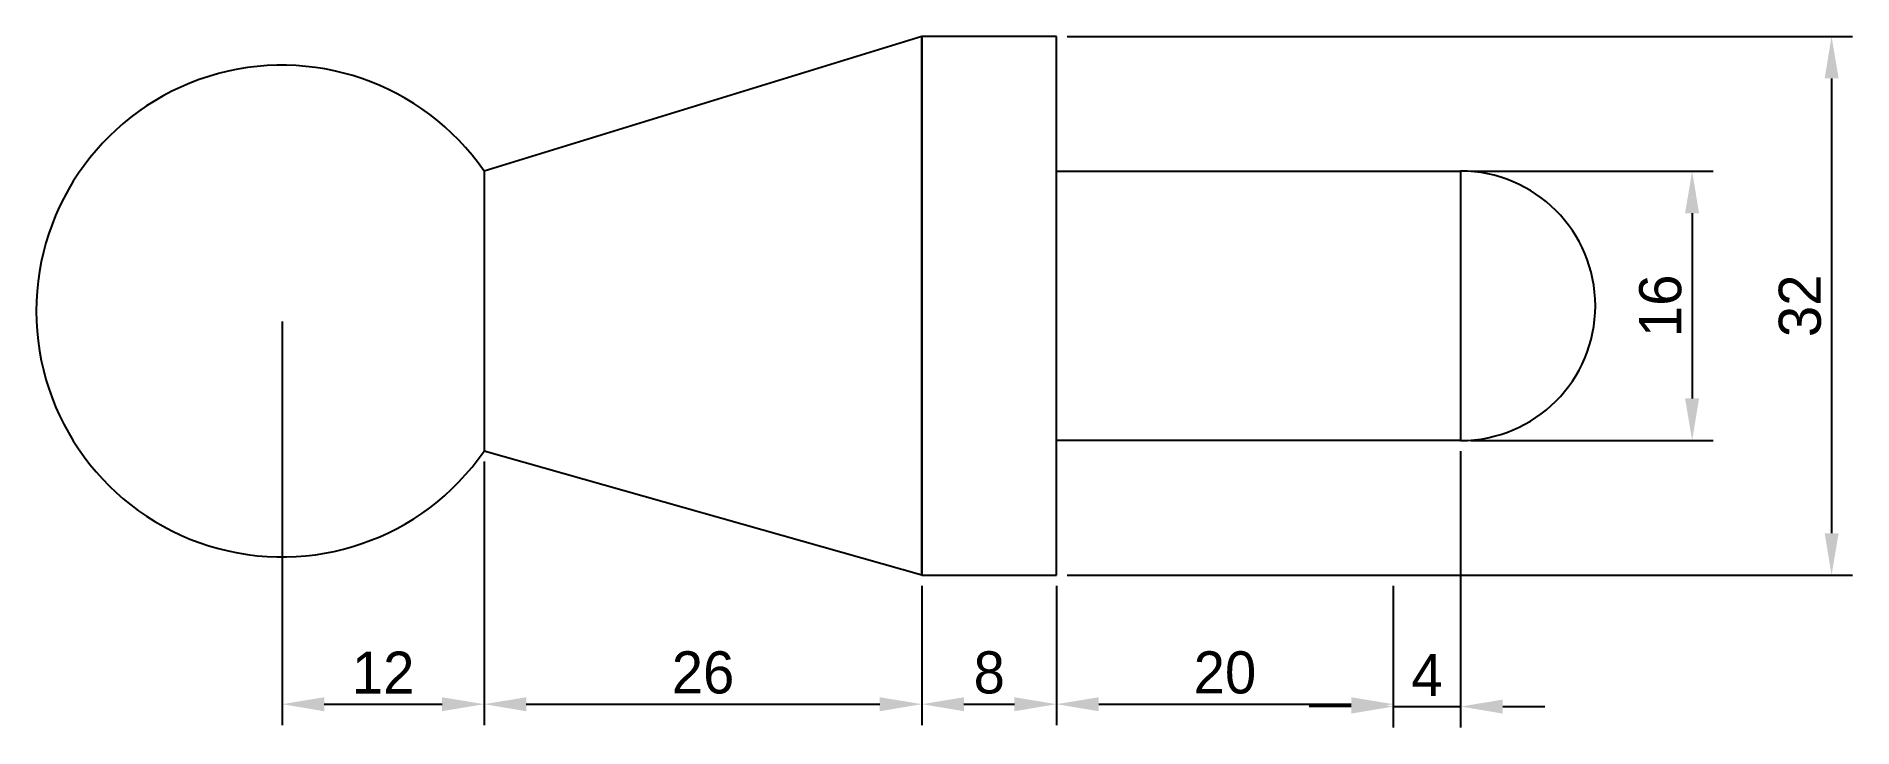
# Model space of a CAD drawing. Header units: millimetres. Extents: x 69 to 177, y 31 to 72.
import ezdxf

# ---------------------------------------------------------------- set-up
doc = ezdxf.new("R2010")
doc.units = ezdxf.units.MM
doc.dimstyles.new('ISO-25', dxfattribs={"dimtxt": 2.5, "dimasz": 2.5, "dimexe": 1.25, "dimexo": 0.625, "dimtad": 1, "dimtxsty": 'Standard', "dimcen": 2.5, "dimadec": 0, "dimazin": 0, "dimtfac": 1, "dimtmove": 0, "dimatfit": 3, "dimfxl": 1, "dimarcsym": 0})

# ---------------------------------------------------------------- blocks, each defined once
blk = doc.blocks.new('*D5')
at = {"color": 0, "lineweight": -2}
for p, q in [((154.62, 64), (169, 64)), ((167.75, 61.5), (167.75, 50.5)), ((154.62, 48), (169, 48))]:
    blk.add_line(p, q, dxfattribs=at)
at = {"color": 0}
for points in [[(167.33, 61.5), (168.16, 61.5), (167.75, 64)], [(167.33, 50.5), (168.16, 50.5), (167.75, 48)]]:
    blk.add_solid(points, dxfattribs=at)
at = {"layer": 'Defpoints', "color": 0}
for p in [(154, 64), (154, 48), (167.75, 48)]:
    blk.add_point(p, dxfattribs=at)
at = {"color": 0, "insert": (165.87, 56), "char_height": 2.5, "attachment_point": 5, "rotation": 90}
blk.add_mtext('16', dxfattribs=at)
blk = doc.blocks.new('*D6')
at = {"color": 0, "lineweight": -2}
for p, q in [((130.62, 72), (177.28, 72)), ((176.03, 69.5), (176.03, 42.5)), ((130.62, 40), (177.28, 40))]:
    blk.add_line(p, q, dxfattribs=at)
at = {"color": 0}
for points in [[(175.62, 69.5), (176.45, 69.5), (176.03, 72)], [(175.62, 42.5), (176.45, 42.5), (176.03, 40)]]:
    blk.add_solid(points, dxfattribs=at)
at = {"layer": 'Defpoints', "color": 0}
for p in [(130, 72), (130, 40), (176.03, 40)]:
    blk.add_point(p, dxfattribs=at)
at = {"color": 0, "insert": (174.16, 56), "char_height": 2.5, "attachment_point": 5, "rotation": 90}
blk.add_mtext('32', dxfattribs=at)
blk = doc.blocks.new('*D7')
at = {"color": 0, "lineweight": -2}
for p, q in [((130, 39.38), (130, 31.1)), ((150, 39.38), (150, 31.1)), ((132.5, 32.35), (147.5, 32.35))]:
    blk.add_line(p, q, dxfattribs=at)
at = {"color": 0}
for points in [[(132.5, 32.76), (132.5, 31.93), (130, 32.35)], [(147.5, 32.76), (147.5, 31.93), (150, 32.35)]]:
    blk.add_solid(points, dxfattribs=at)
at = {"layer": 'Defpoints', "color": 0}
for p in [(130, 40), (150, 40), (150, 32.35)]:
    blk.add_point(p, dxfattribs=at)
at = {"color": 0, "insert": (140, 34.22), "char_height": 2.5, "attachment_point": 5}
blk.add_mtext('20', dxfattribs=at)
blk = doc.blocks.new('*D8')
at = {"color": 0, "lineweight": -2}
for p, q in [((154, 47.38), (154, 30.96)), ((150, 38.75), (150, 30.96)), ((147.5, 32.21), (145, 32.21)), ((150, 32.21), (154, 32.21)), ((156.5, 32.21), (159, 32.21))]:
    blk.add_line(p, q, dxfattribs=at)
at = {"color": 0}
for points in [[(147.5, 32.62), (147.5, 31.79), (150, 32.21)], [(156.5, 32.62), (156.5, 31.79), (154, 32.21)]]:
    blk.add_solid(points, dxfattribs=at)
at = {"layer": 'Defpoints', "color": 0}
for p in [(154, 48), (150, 39.38), (154, 32.21)]:
    blk.add_point(p, dxfattribs=at)
at = {"color": 0, "insert": (152, 34.08), "char_height": 2.5, "attachment_point": 5}
blk.add_mtext('4', dxfattribs=at)
blk = doc.blocks.new('*D9')
at = {"color": 0, "lineweight": -2}
for p, q in [((84, 55.06), (84, 31.1)), ((96, 46.75), (96, 31.1)), ((86.5, 32.35), (93.5, 32.35))]:
    blk.add_line(p, q, dxfattribs=at)
at = {"color": 0}
for points in [[(86.5, 32.76), (86.5, 31.93), (84, 32.35)], [(93.5, 32.76), (93.5, 31.93), (96, 32.35)]]:
    blk.add_solid(points, dxfattribs=at)
at = {"layer": 'Defpoints', "color": 0}
for p in [(84, 55.69), (96, 47.38), (96, 32.35)]:
    blk.add_point(p, dxfattribs=at)
at = {"color": 0, "insert": (90, 34.22), "char_height": 2.5, "attachment_point": 5}
blk.add_mtext('12', dxfattribs=at)
blk = doc.blocks.new('*D10')
at = {"color": 0, "lineweight": -2}
for p, q in [((96, 46.13), (96, 31.1)), ((122, 39.38), (122, 31.1)), ((98.5, 32.35), (119.5, 32.35))]:
    blk.add_line(p, q, dxfattribs=at)
at = {"color": 0}
for points in [[(98.5, 32.76), (98.5, 31.93), (96, 32.35)], [(119.5, 32.76), (119.5, 31.93), (122, 32.35)]]:
    blk.add_solid(points, dxfattribs=at)
at = {"layer": 'Defpoints', "color": 0}
for p in [(96, 46.75), (122, 40), (122, 32.35)]:
    blk.add_point(p, dxfattribs=at)
at = {"color": 0, "insert": (109, 34.22), "char_height": 2.5, "attachment_point": 5}
blk.add_mtext('26', dxfattribs=at)
blk = doc.blocks.new('*D11')
at = {"color": 0, "lineweight": -2}
for p, q in [((130, 39.38), (130, 31.1)), ((122, 38.75), (122, 31.1)), ((124.5, 32.35), (127.5, 32.35))]:
    blk.add_line(p, q, dxfattribs=at)
at = {"color": 0}
for points in [[(124.5, 32.76), (124.5, 31.93), (122, 32.35)], [(127.5, 32.76), (127.5, 31.93), (130, 32.35)]]:
    blk.add_solid(points, dxfattribs=at)
at = {"layer": 'Defpoints', "color": 0}
for p in [(130, 40), (122, 39.38), (130, 32.35)]:
    blk.add_point(p, dxfattribs=at)
at = {"color": 0, "insert": (126, 34.22), "char_height": 2.5, "attachment_point": 5}
blk.add_mtext('8', dxfattribs=at)

msp = doc.modelspace()

# ---------------------------------------------------------------- linework, layer by layer
for p, q in [((122, 72), (96, 64)), ((130, 72), (122, 72)), ((122, 72), (122, 40)), ((122, 40), (122, 72)), ((130, 40), (130, 72)), ((96, 64), (96, 47.375)), ((130, 64), (154, 64)), ((154, 64), (154, 48)), ((154, 48), (130, 48)), ((122, 40), (96, 47.375)), ((122, 40), (130, 40))]:
    msp.add_line(p, q)
for centre, radius, start, end in [((84, 55.688), 14.598, 34.71067, 325.28933), ((154, 56), 8, 270, 90)]:
    msp.add_arc(centre, radius, start, end)

# ---------------------------------------------------------------- dimensions: what is measured, and where the dimension line sits
for base, p1, p2, picture, middle in [((176.034, 40), (130, 72), (130, 40), '*D6', (174.159, 56)), ((167.745, 48), (154, 64), (154, 48), '*D5', (165.87, 56))]:
    dim = msp.add_linear_dim(base=base, p1=p1, p2=p2, angle=90, dimstyle='ISO-25')
    dim.commit()
    dim.dimension.update_dxf_attribs({"geometry": picture, "text_midpoint": middle})
for base, p1, p2, picture, middle in [((96, 32.346), (84, 55.688), (96, 47.375), '*D9', (90, 34.221)), ((154, 32.205), (150, 39.375), (154, 48), '*D8', (152, 34.08)), ((122, 32.346), (96, 46.75), (122, 40), '*D10', (109, 34.221)), ((130, 32.346), (122, 39.375), (130, 40), '*D11', (126, 34.221)), ((150, 32.346), (130, 40), (150, 40), '*D7', (140, 34.221))]:
    dim = msp.add_linear_dim(base=base, p1=p1, p2=p2, dimstyle='ISO-25')
    dim.commit()
    dim.dimension.update_dxf_attribs({"geometry": picture, "text_midpoint": middle})

doc.saveas('drawing.dxf')
